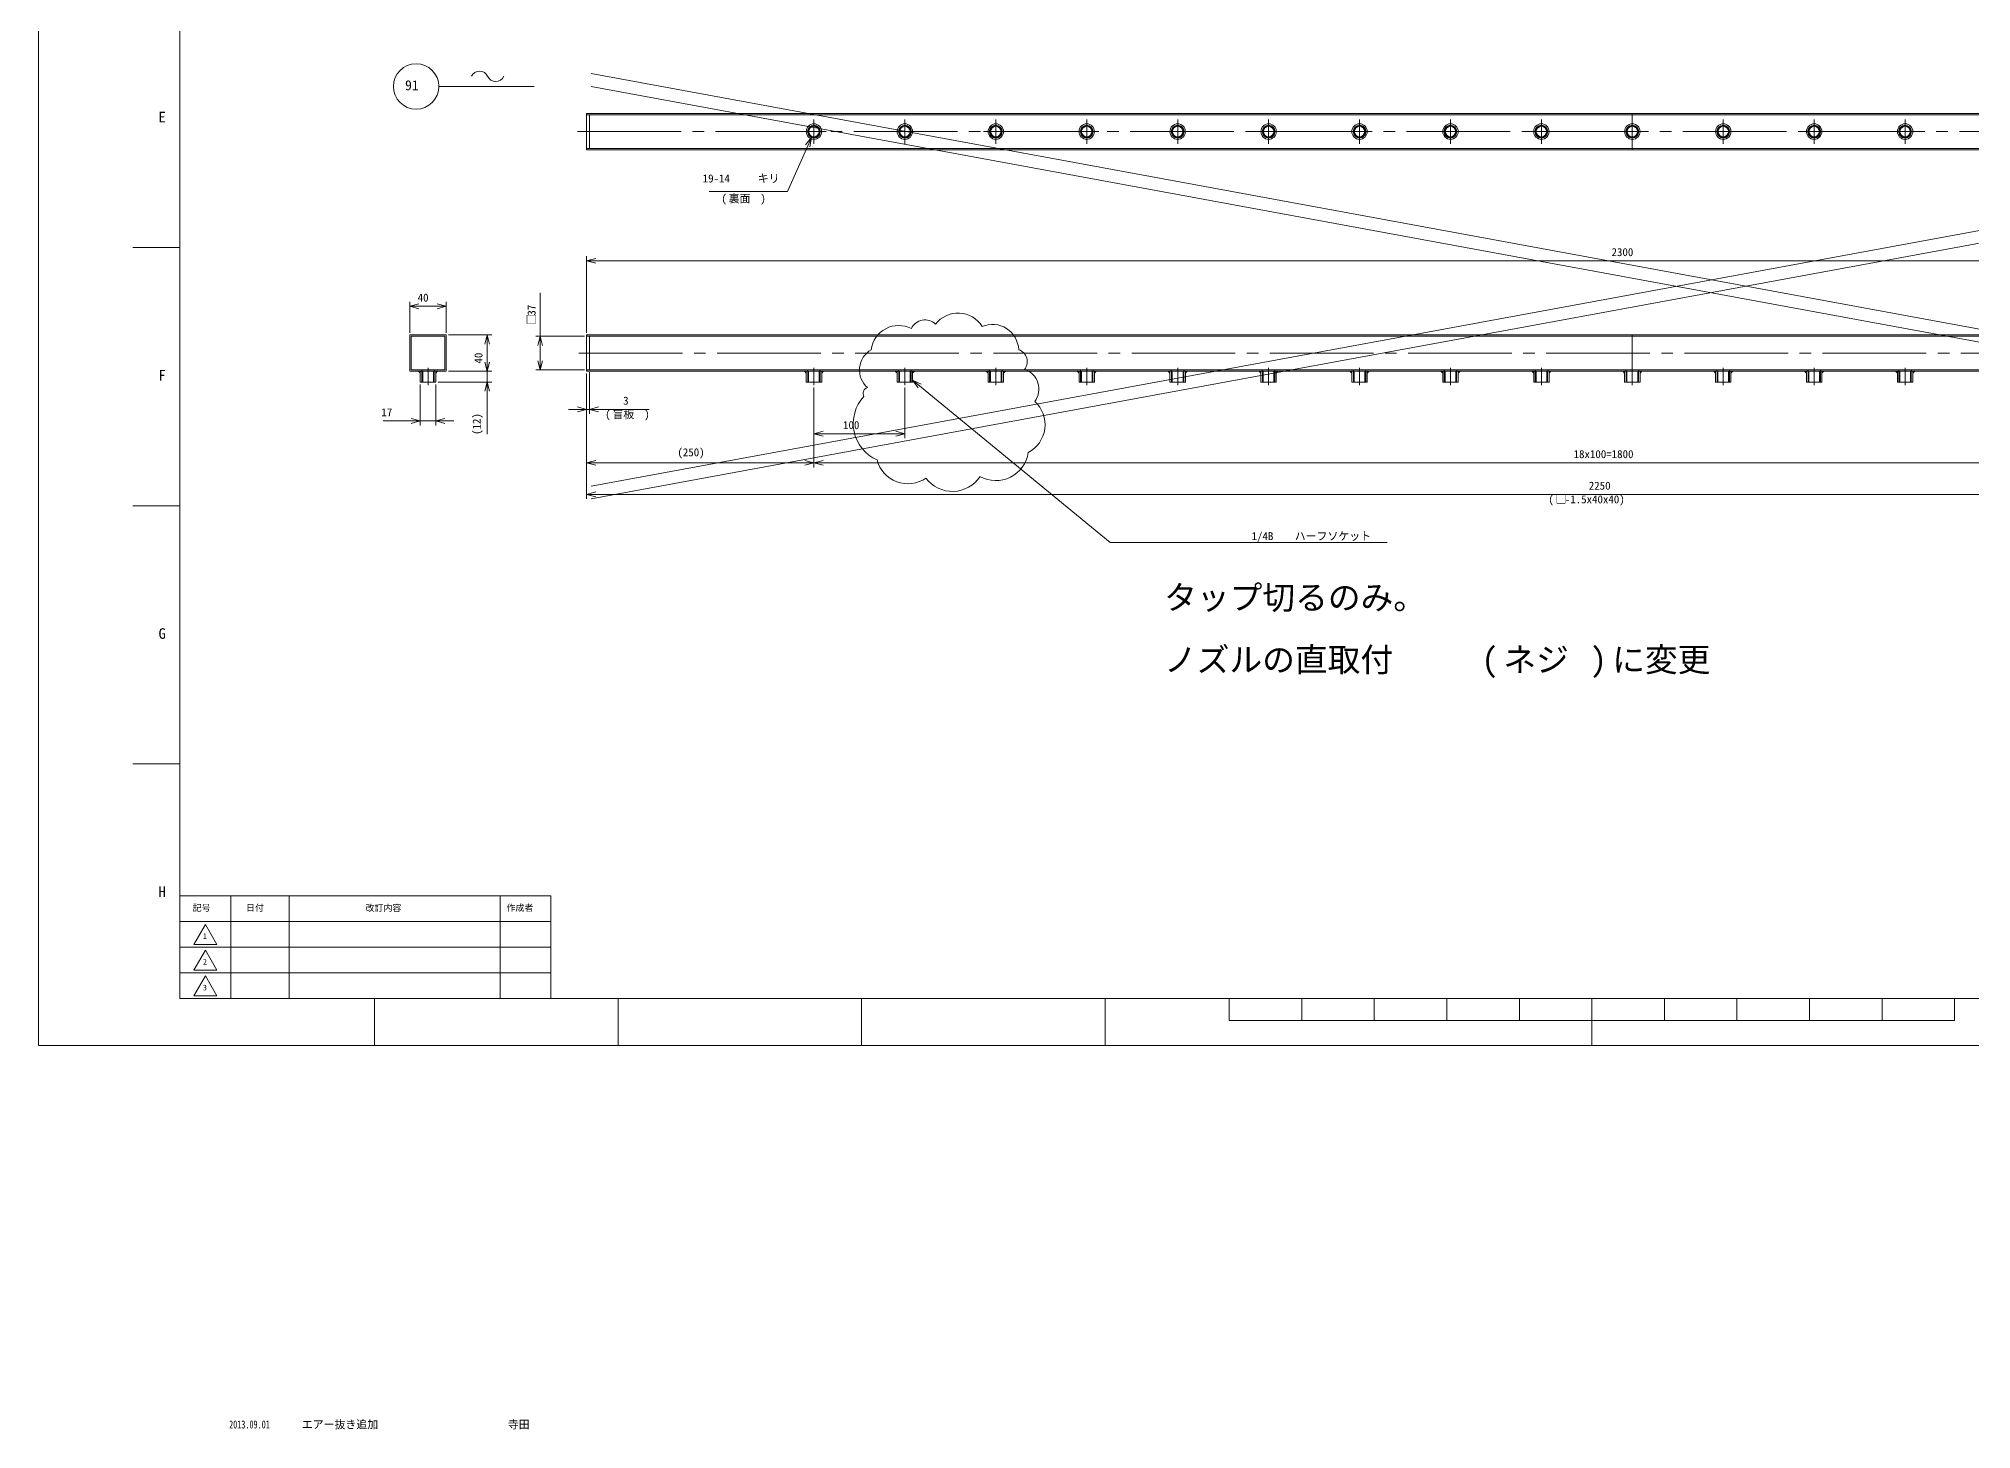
# Model space of a CAD drawing. Units: millimetres at full size. Extents: x -1656 to 1656, y -1578 to 1175.
# Drawn here: x -1656 to 469, y -1578 to -49 of the extents above; entities that cross this region are included whole.
import ezdxf
from ezdxf.enums import TextEntityAlignment as Align

# ---------------------------------------------------------------- set-up
doc = ezdxf.new("R2010")
doc.units = ezdxf.units.MM
doc.header["$LTSCALE"] = 12.6647
doc.linetypes.add('CHAIN2', pattern=[12, 9, -1, 1, -1])
for name, color, linetype, lineweight in [('0-0_90_FRAME', 2, 'Continuous', 9), ('0-1_91_BLANK', 6, 'Continuous', 9), ('0-2_08_DIM', 3, 'Continuous', 9), ('0-3_0', 134, 'Continuous', 9), ('0-4_05_CENTER', 2, 'CHAIN2', 9), ('0-5_04_HIDDEN', 7, 'Continuous', 9), ('0-6_10_DRAFT', 1, 'Continuous', 9)]:
    doc.layers.add(name, color=color, linetype=linetype, lineweight=lineweight)
doc.layers.add('0-7_07_TEXT', color=4, linetype='Continuous')
doc.styles.add('Arial', font='')
doc.styles.add('ＭＳ ゴシック', font='')
doc.styles.add('ＭＳ Ｐゴシック', font='')
doc.styles.get('Arial').set_extended_font_data('Arial')
doc.styles.get('ＭＳ ゴシック').set_extended_font_data('MS Gothic')
doc.styles.get('ＭＳ Ｐゴシック').set_extended_font_data('MS PGothic')

# ---------------------------------------------------------------- blocks, each defined once
blk = doc.blocks.new('p1ba05')
at = {"layer": '0-2_08_DIM'}
for centre, start, end in [((-2.954, 0.285), 24.22764, 155.57578), ((0, 1.621), 204.22764, 335.57578)]:
    blk.add_arc(centre, 1.621, start, end, dxfattribs=at)
blk = doc.blocks.new('_Open30')
at = {"layer": '0-2_08_DIM'}
blk.add_line((0, 0), (-1, 0), dxfattribs=at)
blk.add_lwpolyline([(-1, 0.268), (0, 0), (-1, -0.268)], dxfattribs=at)
blk = doc.blocks.new('AM_BALLOON1')
at = {"layer": '0-2_08_DIM'}
blk.add_circle((0, 0), 5, dxfattribs=at)

msp = doc.modelspace()

# ---------------------------------------------------------------- linework, layer by layer
at = {"layer": '0-0_90_FRAME'}
for p, q in [((-1501.02, -278.51), (-1552.87, -278.51)), ((-1501.02, -562.5), (-1552.87, -562.5)), ((-1501.02, -846.49), (-1552.87, -846.49)), ((-1286.9, -1156.24), (-1286.9, -1104.63)), ((-1019.17, -1156.24), (-1019.17, -1104.63)), ((-751.44, -1156.24), (-751.44, -1104.63)), ((-483.7, -1156.24), (-483.7, -1104.63))]:
    msp.add_line(p, q, dxfattribs=at)
at = {"layer": '0-0_90_FRAME', "color": 134}
for p, q in [((-1445.02, -1104.63), (-1445.02, -991.48)), ((-1381.02, -1104.63), (-1381.02, -991.48)), ((-1149.02, -1104.63), (-1149.02, -991.48)), ((-1501.02, -1019.77), (-1093.02, -1019.77)), ((-1501.02, -1048.06), (-1093.02, -1048.06)), ((-1501.02, -1076.34), (-1093.02, -1076.34))]:
    msp.add_line(p, q, dxfattribs=at)
at = {"layer": '0-0_90_FRAME', "color": 6}
for p, q in [((-347.06, -1128.56), (-347.06, -1104.63)), ((-267.3, -1128.56), (-267.3, -1104.63)), ((-187.53, -1128.56), (-187.53, -1104.63)), ((-107.76, -1128.56), (-107.76, -1104.63)), ((-28, -1128.56), (-28, -1104.63)), ((51.77, -1156.24), (51.77, -1104.63)), ((131.53, -1128.56), (131.53, -1104.63)), ((211.3, -1128.56), (211.3, -1104.63)), ((291.07, -1128.56), (291.07, -1104.63)), ((370.83, -1128.56), (370.83, -1104.63)), ((450.6, -1128.56), (450.6, -1104.63)), ((-347.06, -1128.56), (450.6, -1128.56))]:
    msp.add_line(p, q, dxfattribs=at)
msp.add_lwpolyline([(-1501.02, -1104.63), (1604.56, -1104.63), (1604.56, 1115.59), (-1501.02, 1115.59)], close=True, dxfattribs=at)
at = {"layer": '0-0_90_FRAME', "color": 134}
for points in [[(-1501.02, -1104.63), (-1093.02, -1104.63), (-1093.02, -991.48), (-1501.02, -991.48)], [(-1485.75, -1045.05), (-1473.02, -1023), (-1460.29, -1045.05)], [(-1485.75, -1073.34), (-1473.02, -1051.29), (-1460.29, -1073.34)], [(-1485.75, -1101.62), (-1473.02, -1079.58), (-1460.29, -1101.62)]]:
    msp.add_lwpolyline(points, close=True, dxfattribs=at)
at = {"layer": '0-1_91_BLANK'}
msp.add_lwpolyline([(-1656.41, -1156.24), (1656.41, -1156.24), (1656.41, 1175.44), (-1656.41, 1175.44)], close=True, dxfattribs=at)
at = {"layer": '0-2_08_DIM'}
for p, q in [((-1216.26, -101.4), (-1111.44, -101.4)), ((-1053.8, -372.23), (-1053.8, -288.15)), ((-1043.8, -293.15), (1236.2, -293.15)), ((-1248.18, -372.23), (-1248.18, -338.2)), ((-1208.18, -372.23), (-1208.18, -338.2)), ((-1104.83, -376.23), (-1104.83, -328.43)), ((-1218.18, -343.2), (-1238.18, -343.2)), ((-1205.68, -374.73), (-1158.18, -374.73)), ((-1056.3, -376.23), (-1109.83, -376.23)), ((-1163.18, -384.73), (-1163.18, -404.73)), ((-1163.18, -404.73), (-1163.18, -394.73)), ((-1104.83, -403.23), (-1104.83, -386.23)), ((-1205.68, -414.73), (-1158.18, -414.73)), ((-1205.68, -414.73), (-1158.18, -414.73)), ((-1163.18, -414.73), (-1163.18, -426.73)), ((-1056.3, -413.23), (-1109.83, -413.23)), ((-1053.8, -417.23), (-1053.8, -520.33)), ((-1053.8, -417.23), (-1053.8, -555.05)), ((-1053.8, -417.23), (-1053.8, -461.54)), ((-1050.8, -415.73), (-1050.8, -461.54)), ((-1236.68, -429.23), (-1236.68, -474.31)), ((-1219.68, -429.23), (-1219.68, -474.31)), ((-1217.18, -426.73), (-1158.18, -426.73)), ((-1163.18, -436.73), (-1163.18, -483.73)), ((-803.8, -432.55), (-803.8, -520.33)), ((-803.8, -432.55), (-803.8, -520.33)), ((-803.8, -432.55), (-803.8, -488.41)), ((-703.8, -432.55), (-703.8, -488.41)), ((-1063.8, -456.54), (-1073.8, -456.54)), ((-1053.8, -456.54), (-1050.8, -456.54)), ((-1040.8, -456.54), (-985, -456.54)), ((-1246.68, -469.31), (-1277.68, -469.31)), ((-1219.68, -469.31), (-1236.68, -469.31)), ((-1209.68, -469.31), (-1199.68, -469.31)), ((-793.8, -483.41), (-713.8, -483.41)), ((-813.8, -515.33), (-1043.8, -515.33)), ((-793.8, -515.33), (986.2, -515.33)), ((-1043.8, -550.05), (1186.2, -550.05)), ((-327.06, -603.17), (-173.23, -603.17))]:
    msp.add_line(p, q, dxfattribs=at)
for points in [[(-918.99, -216.78), (-832.89, -216.78), (-810.68, -166.57)], [(-687.58, -430.86), (-478.1, -603.17), (-327.06, -603.17)]]:
    msp.add_lwpolyline(points, dxfattribs=at)
at = {"layer": '0-3_0', "color": 4}
for p, q in [((-1048.68, -87.26), (1413.79, -540.91)), ((1413.79, -87.26), (-1048.68, -540.91)), ((-1048.68, -101.4), (1413.79, -555.05)), ((1413.79, -101.4), (-1048.68, -555.05))]:
    msp.add_line(p, q, dxfattribs=at)
at = {"layer": '0-3_0'}
for points in [[(1196.2, -171.02), (-1053.8, -171.02), (-1053.8, -131.02), (1196.2, -131.02)], [(-1248.18, -414.73), (-1208.18, -414.73), (-1208.18, -374.73), (-1248.18, -374.73)], [(1196.2, -414.73), (-1053.8, -414.73), (-1053.8, -374.73), (1196.2, -374.73)], [(-1219.68, -414.73), (-1219.68, -426.73), (-1236.68, -426.73), (-1236.68, -414.73)], [(-795.3, -414.73), (-795.3, -426.73), (-812.3, -426.73), (-812.3, -414.73)], [(-695.3, -414.73), (-695.3, -426.73), (-712.3, -426.73), (-712.3, -414.73)], [(-595.3, -414.73), (-595.3, -426.73), (-612.3, -426.73), (-612.3, -414.73)], [(-495.3, -414.73), (-495.3, -426.73), (-512.3, -426.73), (-512.3, -414.73)], [(-395.3, -414.73), (-395.3, -426.73), (-412.3, -426.73), (-412.3, -414.73)], [(-295.3, -414.73), (-295.3, -426.73), (-312.3, -426.73), (-312.3, -414.73)], [(-195.3, -414.73), (-195.3, -426.73), (-212.3, -426.73), (-212.3, -414.73)], [(-95.3, -414.73), (-95.3, -426.73), (-112.3, -426.73), (-112.3, -414.73)], [(4.7, -414.73), (4.7, -426.73), (-12.3, -426.73), (-12.3, -414.73)], [(4.7, -414.73), (4.7, -426.73), (-12.3, -426.73), (-12.3, -414.73)], [(104.7, -414.73), (104.7, -426.73), (87.7, -426.73), (87.7, -414.73)], [(187.7, -414.73), (187.7, -426.73), (204.7, -426.73), (204.7, -414.73)], [(187.7, -414.73), (187.7, -426.73), (204.7, -426.73), (204.7, -414.73)], [(287.7, -414.73), (287.7, -426.73), (304.7, -426.73), (304.7, -414.73)], [(387.7, -414.73), (387.7, -426.73), (404.7, -426.73), (404.7, -414.73)]]:
    msp.add_lwpolyline(points, close=True, dxfattribs=at)
at = {"layer": '0-3_0', "color": 3}
for points in [[(-1236.68, -414.73), (-1238.68, -414.73), (-1236.68, -416.73)], [(-1219.68, -414.73), (-1217.68, -414.73), (-1219.68, -416.73)], [(-812.3, -414.73), (-814.3, -414.73), (-812.3, -416.73)], [(-795.3, -414.73), (-793.3, -414.73), (-795.3, -416.73)], [(-712.3, -414.73), (-714.3, -414.73), (-712.3, -416.73)], [(-695.3, -414.73), (-693.3, -414.73), (-695.3, -416.73)], [(-612.3, -414.73), (-614.3, -414.73), (-612.3, -416.73)], [(-595.3, -414.73), (-593.3, -414.73), (-595.3, -416.73)], [(-512.3, -414.73), (-514.3, -414.73), (-512.3, -416.73)], [(-495.3, -414.73), (-493.3, -414.73), (-495.3, -416.73)], [(-412.3, -414.73), (-414.3, -414.73), (-412.3, -416.73)], [(-395.3, -414.73), (-393.3, -414.73), (-395.3, -416.73)], [(-312.3, -414.73), (-314.3, -414.73), (-312.3, -416.73)], [(-295.3, -414.73), (-293.3, -414.73), (-295.3, -416.73)], [(-212.3, -414.73), (-214.3, -414.73), (-212.3, -416.73)], [(-195.3, -414.73), (-193.3, -414.73), (-195.3, -416.73)], [(-112.3, -414.73), (-114.3, -414.73), (-112.3, -416.73)], [(-95.3, -414.73), (-93.3, -414.73), (-95.3, -416.73)], [(-12.3, -414.73), (-14.3, -414.73), (-12.3, -416.73)], [(-12.3, -414.73), (-14.3, -414.73), (-12.3, -416.73)], [(4.7, -414.73), (6.7, -414.73), (4.7, -416.73)], [(4.7, -414.73), (6.7, -414.73), (4.7, -416.73)], [(87.7, -414.73), (85.7, -414.73), (87.7, -416.73)], [(104.7, -414.73), (106.7, -414.73), (104.7, -416.73)], [(187.7, -414.73), (185.7, -414.73), (187.7, -416.73)], [(187.7, -414.73), (185.7, -414.73), (187.7, -416.73)], [(204.7, -414.73), (206.7, -414.73), (204.7, -416.73)], [(204.7, -414.73), (206.7, -414.73), (204.7, -416.73)], [(287.7, -414.73), (285.7, -414.73), (287.7, -416.73)], [(304.7, -414.73), (306.7, -414.73), (304.7, -416.73)], [(387.7, -414.73), (385.7, -414.73), (387.7, -416.73)], [(404.7, -414.73), (406.7, -414.73), (404.7, -416.73)]]:
    msp.add_lwpolyline(points, close=True, dxfattribs=at)
at = {"layer": '0-3_0', "color": 4}
for centre, radius, start, end in [((-681.7, -374.57), 16.43, 45.30043, 155.30043), ((-645.3, -382.08), 31.39, 32.3174, 142.3174), ((-710.56, -394.79), 30.46, 62.79114, 172.79114), ((-607.7, -392.18), 29.08, 2.39211, 112.39211), ((-728.17, -413.23), 25.58, 119.5053, 229.5053), ((-583.02, -404.05), 13.79, 321.51117, 71.51117), ((-578.96, -434.21), 22.61, 322.65734, 72.65734), ((-717.14, -472.15), 43.51, 136.69433, 246.69433), ((-743.42, -438.91), 6.37, 102.37121, 212.37121), ((-584.26, -473.48), 34.56, 297.67043, 47.67043), ((-603.97, -498.78), 36.15, 241.55506, 351.55506), ((-700.44, -503.31), 35.03, 194.54592, 304.54592), ((-651.44, -510.57), 36.27, 216.54748, 326.54748)]:
    msp.add_arc(centre, radius, start, end, dxfattribs=at)
at = {"layer": '0-4_05_CENTER'}
for p, q in [((-803.8, -164.39), (-803.8, -137.65)), ((-703.8, -164.39), (-703.8, -137.65)), ((-603.8, -164.39), (-603.8, -137.65)), ((-503.8, -164.39), (-503.8, -137.65)), ((-403.8, -164.39), (-403.8, -137.65)), ((-303.8, -164.39), (-303.8, -137.65)), ((-203.8, -164.39), (-203.8, -137.65)), ((-103.8, -164.39), (-103.8, -137.65)), ((-3.8, -164.39), (-3.8, -137.65)), ((-3.8, -164.39), (-3.8, -137.65)), ((96.2, -164.39), (96.2, -137.65)), ((196.2, -164.39), (196.2, -137.65)), ((196.2, -164.39), (196.2, -137.65)), ((296.2, -164.39), (296.2, -137.65)), ((396.2, -164.39), (396.2, -137.65)), ((-1063.93, -151.02), (1251.71, -151.02)), ((-790.43, -151.02), (-817.17, -151.02)), ((-690.43, -151.02), (-717.17, -151.02)), ((-590.43, -151.02), (-617.17, -151.02)), ((-490.43, -151.02), (-517.17, -151.02)), ((-390.43, -151.02), (-417.17, -151.02)), ((-290.43, -151.02), (-317.17, -151.02)), ((-190.43, -151.02), (-217.17, -151.02)), ((-90.43, -151.02), (-117.17, -151.02)), ((9.57, -151.02), (-17.17, -151.02)), ((9.57, -151.02), (-17.17, -151.02)), ((109.57, -151.02), (82.83, -151.02)), ((182.83, -151.02), (209.57, -151.02)), ((182.83, -151.02), (209.57, -151.02)), ((282.83, -151.02), (309.57, -151.02)), ((382.83, -151.02), (409.57, -151.02)), ((-1062.28, -394.73), (1251.71, -394.73)), ((-1228.18, -430.05), (-1228.18, -411.01)), ((-803.8, -430.05), (-803.8, -411.01)), ((-703.8, -430.05), (-703.8, -411.01)), ((-603.8, -430.05), (-603.8, -411.01)), ((-503.8, -430.05), (-503.8, -411.01)), ((-403.8, -430.05), (-403.8, -411.01)), ((-303.8, -430.05), (-303.8, -411.01)), ((-203.8, -430.05), (-203.8, -411.01)), ((-103.8, -430.05), (-103.8, -411.01)), ((-3.8, -430.05), (-3.8, -411.01)), ((-3.8, -430.05), (-3.8, -411.01)), ((96.2, -430.05), (96.2, -411.01)), ((196.2, -430.05), (196.2, -411.01)), ((196.2, -430.05), (196.2, -411.01)), ((296.2, -430.05), (296.2, -411.01)), ((396.2, -430.05), (396.2, -411.01))]:
    msp.add_line(p, q, dxfattribs=at)
at = {"layer": '0-5_04_HIDDEN'}
for p, q in [((1196.2, -132.52), (-1053.8, -132.52)), ((-1050.8, -132.52), (-1050.8, -169.52)), ((-1053.8, -169.52), (1196.2, -169.52)), ((1196.2, -376.23), (-1053.8, -376.23)), ((-1050.8, -376.23), (-1050.8, -413.23)), ((-1235.18, -413.23), (-1235.18, -414.73)), ((-1234.95, -414.73), (-1234.95, -426.73)), ((-1234.09, -414.73), (-1234.09, -426.73)), ((-1222.27, -414.73), (-1222.27, -426.73)), ((-1221.42, -414.73), (-1221.42, -426.73)), ((-1221.18, -413.23), (-1221.18, -414.73)), ((-1053.8, -413.23), (1196.2, -413.23)), ((-810.8, -413.23), (-810.8, -414.73)), ((-810.57, -414.73), (-810.57, -426.73)), ((-809.71, -414.73), (-809.71, -426.73)), ((-797.89, -414.73), (-797.89, -426.73)), ((-797.04, -414.73), (-797.04, -426.73)), ((-796.8, -413.23), (-796.8, -414.73)), ((-710.8, -413.23), (-710.8, -414.73)), ((-710.57, -414.73), (-710.57, -426.73)), ((-709.71, -414.73), (-709.71, -426.73)), ((-697.89, -414.73), (-697.89, -426.73)), ((-697.04, -414.73), (-697.04, -426.73)), ((-696.8, -413.23), (-696.8, -414.73)), ((-610.8, -413.23), (-610.8, -414.73)), ((-610.57, -414.73), (-610.57, -426.73)), ((-609.71, -414.73), (-609.71, -426.73)), ((-597.89, -414.73), (-597.89, -426.73)), ((-597.04, -414.73), (-597.04, -426.73)), ((-596.8, -413.23), (-596.8, -414.73)), ((-510.8, -413.23), (-510.8, -414.73)), ((-510.57, -414.73), (-510.57, -426.73)), ((-509.71, -414.73), (-509.71, -426.73)), ((-497.89, -414.73), (-497.89, -426.73)), ((-497.04, -414.73), (-497.04, -426.73)), ((-496.8, -413.23), (-496.8, -414.73)), ((-410.8, -413.23), (-410.8, -414.73)), ((-410.57, -414.73), (-410.57, -426.73)), ((-409.71, -414.73), (-409.71, -426.73)), ((-397.89, -414.73), (-397.89, -426.73)), ((-397.04, -414.73), (-397.04, -426.73)), ((-396.8, -413.23), (-396.8, -414.73)), ((-310.8, -413.23), (-310.8, -414.73)), ((-310.57, -414.73), (-310.57, -426.73)), ((-309.71, -414.73), (-309.71, -426.73)), ((-297.89, -414.73), (-297.89, -426.73)), ((-297.04, -414.73), (-297.04, -426.73)), ((-296.8, -413.23), (-296.8, -414.73)), ((-210.8, -413.23), (-210.8, -414.73)), ((-210.57, -414.73), (-210.57, -426.73)), ((-209.71, -414.73), (-209.71, -426.73)), ((-197.89, -414.73), (-197.89, -426.73)), ((-197.04, -414.73), (-197.04, -426.73)), ((-196.8, -413.23), (-196.8, -414.73)), ((-110.8, -413.23), (-110.8, -414.73)), ((-110.57, -414.73), (-110.57, -426.73)), ((-109.71, -414.73), (-109.71, -426.73)), ((-97.89, -414.73), (-97.89, -426.73)), ((-97.04, -414.73), (-97.04, -426.73)), ((-96.8, -413.23), (-96.8, -414.73)), ((-10.8, -413.23), (-10.8, -414.73)), ((-10.8, -413.23), (-10.8, -414.73)), ((-10.57, -414.73), (-10.57, -426.73)), ((-10.57, -414.73), (-10.57, -426.73)), ((-9.71, -414.73), (-9.71, -426.73)), ((-9.71, -414.73), (-9.71, -426.73)), ((2.11, -414.73), (2.11, -426.73)), ((2.11, -414.73), (2.11, -426.73)), ((2.96, -414.73), (2.96, -426.73)), ((2.96, -414.73), (2.96, -426.73)), ((3.2, -413.23), (3.2, -414.73)), ((3.2, -413.23), (3.2, -414.73)), ((89.2, -413.23), (89.2, -414.73)), ((89.43, -414.73), (89.43, -426.73)), ((90.29, -414.73), (90.29, -426.73)), ((102.11, -414.73), (102.11, -426.73)), ((102.96, -414.73), (102.96, -426.73)), ((103.2, -413.23), (103.2, -414.73)), ((189.2, -413.23), (189.2, -414.73)), ((189.2, -413.23), (189.2, -414.73)), ((189.43, -414.73), (189.43, -426.73)), ((189.43, -414.73), (189.43, -426.73)), ((190.29, -414.73), (190.29, -426.73)), ((190.29, -414.73), (190.29, -426.73)), ((202.11, -414.73), (202.11, -426.73)), ((202.11, -414.73), (202.11, -426.73)), ((202.97, -414.73), (202.97, -426.73)), ((202.97, -414.73), (202.97, -426.73)), ((203.2, -413.23), (203.2, -414.73)), ((203.2, -413.23), (203.2, -414.73)), ((289.2, -413.23), (289.2, -414.73)), ((289.43, -414.73), (289.43, -426.73)), ((290.29, -414.73), (290.29, -426.73)), ((302.11, -414.73), (302.11, -426.73)), ((302.97, -414.73), (302.97, -426.73)), ((303.2, -413.23), (303.2, -414.73)), ((389.2, -413.23), (389.2, -414.73)), ((389.43, -414.73), (389.43, -426.73)), ((390.29, -414.73), (390.29, -426.73)), ((402.11, -414.73), (402.11, -426.73)), ((402.97, -414.73), (402.97, -426.73)), ((403.2, -413.23), (403.2, -414.73))]:
    msp.add_line(p, q, dxfattribs=at)
msp.add_lwpolyline([(-1246.68, -413.23), (-1209.68, -413.23), (-1209.68, -376.23), (-1246.68, -376.23)], close=True, dxfattribs=at)
for centre, radius in [((-803.8, -151.02), 8.5), ((-803.8, -151.02), 7), ((-803.8, -151.02), 6.58), ((-803.8, -151.02), 5.72), ((-703.8, -151.02), 8.5), ((-703.8, -151.02), 7), ((-703.8, -151.02), 6.58), ((-703.8, -151.02), 5.72), ((-603.8, -151.02), 8.5), ((-603.8, -151.02), 7), ((-603.8, -151.02), 6.58), ((-603.8, -151.02), 5.72), ((-503.8, -151.02), 8.5), ((-503.8, -151.02), 7), ((-503.8, -151.02), 6.58), ((-503.8, -151.02), 5.72), ((-403.8, -151.02), 8.5), ((-403.8, -151.02), 7), ((-403.8, -151.02), 6.58), ((-403.8, -151.02), 5.72), ((-303.8, -151.02), 8.5), ((-303.8, -151.02), 7), ((-303.8, -151.02), 6.58), ((-303.8, -151.02), 5.72), ((-203.8, -151.02), 8.5), ((-203.8, -151.02), 7), ((-203.8, -151.02), 6.58), ((-203.8, -151.02), 5.72), ((-103.8, -151.02), 8.5), ((-103.8, -151.02), 7), ((-103.8, -151.02), 6.58), ((-103.8, -151.02), 5.72), ((-3.8, -151.02), 8.5), ((-3.8, -151.02), 8.5), ((-3.8, -151.02), 7), ((-3.8, -151.02), 7), ((-3.8, -151.02), 6.58), ((-3.8, -151.02), 6.58), ((-3.8, -151.02), 5.72), ((-3.8, -151.02), 5.72), ((96.2, -151.02), 8.5), ((96.2, -151.02), 7), ((96.2, -151.02), 6.58), ((96.2, -151.02), 5.72), ((196.2, -151.02), 8.5), ((196.2, -151.02), 8.5), ((196.2, -151.02), 7), ((196.2, -151.02), 7), ((196.2, -151.02), 6.58), ((196.2, -151.02), 6.58), ((196.2, -151.02), 5.72), ((196.2, -151.02), 5.72), ((296.2, -151.02), 8.5), ((296.2, -151.02), 7), ((296.2, -151.02), 6.58), ((296.2, -151.02), 5.72), ((396.2, -151.02), 8.5), ((396.2, -151.02), 7), ((396.2, -151.02), 6.58), ((396.2, -151.02), 5.72)]:
    msp.add_circle(centre, radius, dxfattribs=at)
at = {"layer": '0-6_10_DRAFT'}
for p, q in [((96.2, -131.02), (96.2, -171.02)), ((96.2, -374.73), (96.2, -414.73))]:
    msp.add_line(p, q, dxfattribs=at)

# ---------------------------------------------------------------- block references
at = {"layer": '0-2_08_DIM'}
for name, p, xscale, yscale in [('AM_BALLOON1', (-1241.3, -101.37), 5, 5), ('p1ba05', (-1153.78, -95.93), 6, 6), ('_Open30', (-1208.18, -343.2), 10, 10), ('_Open30', (-1236.68, -469.31), 10, 10), ('_Open30', (-1053.8, -456.54), 10, 10), ('_Open30', (-703.8, -483.41), 10, 10), ('_Open30', (-803.8, -515.33), 10, 10)]:
    msp.add_blockref(name, p, dxfattribs=dict(at, xscale=xscale, yscale=yscale))
at = {"layer": '0-2_08_DIM', "xscale": 10, "yscale": 10}
for p, rotation in [((-806.64, -157.42), 66.14391), ((-1053.8, -293.15), 180), ((-1248.18, -343.2), 180), ((-1163.18, -374.73), 90), ((-1104.83, -376.23), 90), ((-1104.83, -413.23), 270), ((-1163.18, -414.73), 270), ((-1163.18, -414.73), 270), ((-695.3, -424.51), 140.56065), ((-1163.18, -426.73), 90), ((-1219.68, -469.31), 180), ((-1050.8, -456.54), 180), ((-803.8, -483.41), 180), ((-1053.8, -515.33), 180), ((-803.8, -515.33), 180), ((-1053.8, -550.05), 180)]:
    msp.add_blockref('_Open30', p, dxfattribs=dict(at, rotation=rotation))

# ---------------------------------------------------------------- texts
at = {"layer": '0-0_90_FRAME', "color": 134}
for s, height, style, p in [('E', 11.73, 'ＭＳ ゴシック', (-1524.58, -144.51)), ('F', 11.73, 'ＭＳ ゴシック', (-1524.58, -428.5)), ('G', 11.73, 'ＭＳ ゴシック', (-1524.58, -712.49)), ('H', 11.73, 'ＭＳ ゴシック', (-1524.58, -996.48)), ('記号', 7.038, 'ＭＳ Ｐゴシック', (-1486.99, -1010.43)), ('日付', 7.038, 'ＭＳ Ｐゴシック', (-1428.36, -1010.43)), ('改訂内容', 7.038, 'ＭＳ Ｐゴシック', (-1296.95, -1010.59)), ('作成者', 7.038, 'ＭＳ Ｐゴシック', (-1141.97, -1010.43)), ('1', 6.22, 'ＭＳ ゴシック', (-1475.78, -1040.94)), ('2', 6.22, 'ＭＳ ゴシック', (-1475.78, -1069.23)), ('3', 6.22, 'ＭＳ ゴシック', (-1475.78, -1097.51))]:
    msp.add_text(s, height=height, dxfattribs=dict(at, style=style)).set_placement(p, align=Align.BOTTOM_LEFT)
at = {"layer": '0-0_90_FRAME', "color": 3, "style": 'ＭＳ ゴシック', "width": 0.65}
msp.add_text('2013.09.01', height=8.798, dxfattribs=at).set_placement((-1446.94, -1580.07), align=Align.BOTTOM_LEFT)
at = {"layer": '0-0_90_FRAME', "color": 3, "style": 'ＭＳ ゴシック'}
for s, p in [('エアー抜き追加', (-1366.97, -1580.07)), ('寺田', (-1140.42, -1580.07))]:
    msp.add_text(s, height=8.798, dxfattribs=at).set_placement(p, align=Align.BOTTOM_LEFT)
at = {"layer": '0-2_08_DIM'}
for s, height, style, p in [('19-14', 8.798, 'ＭＳ ゴシック', (-926.12, -209.64)), ('キリ', 8.798, 'ＭＳ Ｐゴシック', (-865.55, -209.64)), ('(', 8.8, 'ＭＳ ゴシック', (-905.63, -231.7)), ('裏面', 8.798, 'ＭＳ Ｐゴシック', (-897.63, -231.7)), (')', 8.8, 'ＭＳ ゴシック', (-862.74, -231.7)), ('2300', 8.798, 'ＭＳ ゴシック', (73.34, -290.65)), ('40', 8.798, 'ＭＳ ゴシック', (-1239.61, -340.7)), ('3', 8.8, 'ＭＳ ゴシック', (-1013.62, -454.04)), ('17', 8.798, 'ＭＳ ゴシック', (-1279.47, -466.81)), ('(', 8.8, 'ＭＳ ゴシック', (-1033.35, -469.04)), ('盲板', 8.798, 'ＭＳ Ｐゴシック', (-1025.35, -469.04)), (')', 8.8, 'ＭＳ ゴシック', (-990.46, -469.04)), ('100', 8.798, 'ＭＳ ゴシック', (-771.8, -480.91)), ('(250)', 8.798, 'ＭＳ ゴシック', (-953.95, -510.83)), ('18x100=1800', 8.798, 'ＭＳ ゴシック', (31.63, -512.83)), ('(', 8.8, 'ＭＳ ゴシック', (3.85, -562.55)), ('□', 8.8, 'Arial', (11.85, -562.55)), ('-1.5x40x40)', 8.798, 'ＭＳ ゴシック', (21.97, -562.55)), ('2250', 8.798, 'ＭＳ ゴシック', (48.34, -547.55)), ('1/4B', 8.798, 'ＭＳ ゴシック', (-322.49, -603.06)), ('ハーフソケット', 8.798, 'ＭＳ Ｐゴシック', (-275.06, -603.06))]:
    msp.add_text(s, height=height, dxfattribs=dict(at, style=style)).set_placement(p, align=Align.BOTTOM_LEFT)
for s, height, style, p in [('□', 8.8, 'Arial', (-1107.33, -363.56)), ('37', 8.798, 'ＭＳ ゴシック', (-1107.33, -353.45)), ('40', 8.798, 'ＭＳ ゴシック', (-1165.68, -406.16)), ('(12)', 8.798, 'ＭＳ ゴシック', (-1167.68, -484.66))]:
    msp.add_text(s, height=height, rotation=90, dxfattribs=dict(at, style=style)).set_placement(p, align=Align.BOTTOM_LEFT)
at = {"layer": '0-3_0', "style": 'ＭＳ ゴシック'}
msp.add_text('91', height=11, dxfattribs=at).set_placement((-1253.44, -108.87), align=Align.BOTTOM_LEFT)
at = {"layer": '0-7_07_TEXT'}
for s, style, p in [('タップ切るのみ。', 'ＭＳ Ｐゴシック', (-418.64, -684.56)), ('ノズルの直取付', 'ＭＳ Ｐゴシック', (-418.86, -752.94)), ('(', 'ＭＳ ゴシック', (-69.62, -752.94)), ('ネジ', 'ＭＳ Ｐゴシック', (-45.62, -752.94)), (')', 'ＭＳ ゴシック', (50.07, -752.94)), ('に変更', 'ＭＳ Ｐゴシック', (74.07, -752.94))]:
    msp.add_text(s, height=26.39, dxfattribs=dict(at, style=style)).set_placement(p, align=Align.BOTTOM_LEFT)

doc.saveas('drawing.dxf')
